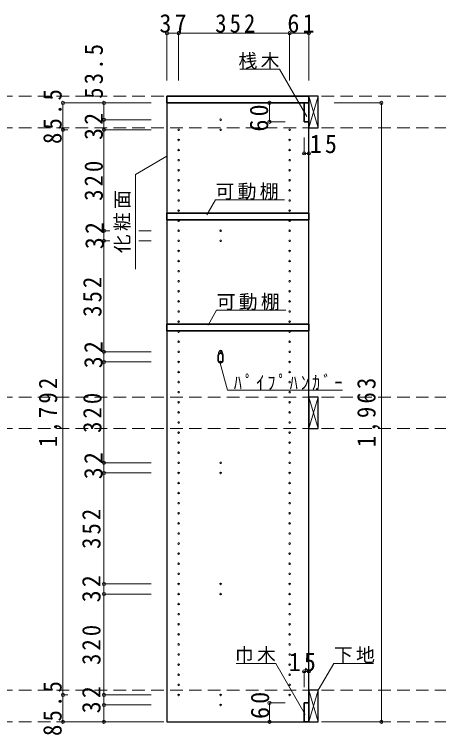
# Model space of a CAD drawing. Units: millimetres at full size, sheet at 1:20; details may follow other scales. Extents: x -3922 to 3878, y -2932 to 2722.
# Drawn here: x -167 to 1180, y -1727 to 533 of the extents above; entities that cross this region are included whole.
import ezdxf

# ---------------------------------------------------------------- set-up
doc = ezdxf.new("R2010")
doc.units = ezdxf.units.MM
doc.header["$LTSCALE"] = 20
doc.header["$PDMODE"] = 32
doc.header["$PDSIZE"] = 10
doc.linetypes.add('DASHED2', pattern=[3, 2, -1])
for name, color, linetype, lineweight in [('0-2', 2, 'Continuous', 35), ('0-4_可動棚', 3, 'Continuous', 25), ('0-5_側板', 4, 'Continuous', 9), ('0-6_パイプハンガー', 4, 'Continuous', 9), ('0-7_桟木・巾木', 2, 'Continuous', 35), ('0-8', 3, 'Continuous', 25), ('0-A_文字', 7, 'Continuous', 18), ('0-B_寸法', 7, 'Continuous', 9)]:
    doc.layers.add(name, color=color, linetype=linetype, lineweight=lineweight)
doc.styles.add('ＭＳ ゴシック', font='')
doc.styles.get('ＭＳ ゴシック').set_extended_font_data('MS Gothic')

msp = doc.modelspace()

# ---------------------------------------------------------------- linework, layer by layer
at = {"layer": '0-2'}
for p, q in [((317.47, 272.73), (767.47, 272.73)), ((767.47, 272.73), (767.47, 251.73))]:
    msp.add_line(p, q, dxfattribs=at)
msp.add_lwpolyline([(767.47, 251.73), (317.47, 251.73), (317.47, 272.73)], dxfattribs=at)
at = {"layer": '0-4_可動棚', "color": 2, "lineweight": 35}
for p, q in [((317.47, -98.27), (317.47, -119.27)), ((767.47, -98.27), (317.47, -98.27)), ((767.47, -98.27), (767.47, -119.27)), ((767.47, -119.27), (317.47, -119.27)), ((317.47, -450.27), (317.47, -471.27)), ((767.47, -450.27), (317.47, -450.27)), ((767.47, -450.27), (767.47, -471.27)), ((767.47, -471.27), (317.47, -471.27))]:
    msp.add_line(p, q, dxfattribs=at)
at = {"layer": '0-5_側板', "color": 3, "lineweight": 25}
for p, q in [((767.47, 251.73), (317.47, 251.73)), ((767.47, -1711.27), (767.47, 251.73))]:
    msp.add_line(p, q, dxfattribs=at)
msp.add_lwpolyline([(317.47, 251.73), (317.47, -1711.27), (767.47, -1711.27)], dxfattribs=at)
at = {"layer": '0-5_側板'}
for centre in [(487.47, 198.23), (354.47, 166.23), (487.47, 166.23), (706.47, 166.23), (354.47, 134.23), (706.47, 134.23), (354.47, 102.23), (706.47, 102.23), (354.47, 70.23), (706.47, 70.23), (354.47, 38.23), (706.47, 38.23), (354.47, 6.23), (706.47, 6.23), (354.47, -25.77), (706.47, -25.77), (354.47, -57.77), (706.47, -57.77), (354.47, -89.77), (706.47, -89.77), (354.47, -121.77), (706.47, -121.77), (354.47, -153.77), (487.47, -153.77), (706.47, -153.77), (354.47, -185.77), (487.47, -185.77), (706.47, -185.77), (354.47, -217.77), (706.47, -217.77), (354.47, -249.77), (706.47, -249.77), (354.47, -281.77), (706.47, -281.77), (354.47, -313.77), (706.47, -313.77), (354.47, -345.77), (706.47, -345.77), (354.47, -377.77), (706.47, -377.77), (354.47, -409.77), (706.47, -409.77), (354.47, -441.77), (706.47, -441.77), (354.47, -473.77), (706.47, -473.77), (354.47, -505.77), (706.47, -505.77), (354.47, -537.77), (487.47, -537.77), (706.47, -537.77), (354.47, -569.77), (487.47, -569.77), (706.47, -569.77), (354.47, -601.77), (706.47, -601.77), (354.47, -633.77), (706.47, -633.77), (354.47, -665.77), (706.47, -665.77), (354.47, -697.77), (706.47, -697.77), (354.47, -729.77), (706.47, -729.77), (354.47, -761.77), (706.47, -761.77), (354.47, -793.77), (706.47, -793.77), (354.47, -825.77), (706.47, -825.77), (354.47, -857.77), (706.47, -857.77), (354.47, -889.77), (487.47, -889.77), (706.47, -889.77), (354.47, -921.77), (487.47, -921.77), (706.47, -921.77), (354.47, -953.77), (706.47, -953.77), (354.47, -985.77), (706.47, -985.77), (354.47, -1017.77), (706.47, -1017.77), (354.47, -1049.77), (706.47, -1049.77), (354.47, -1081.77), (706.47, -1081.77), (354.47, -1113.77), (706.47, -1113.77), (354.47, -1145.77), (706.47, -1145.77), (354.47, -1177.77), (706.47, -1177.77), (354.47, -1209.77), (706.47, -1209.77), (354.47, -1241.77), (706.47, -1241.77), (354.47, -1273.77), (487.47, -1273.77), (706.47, -1273.77), (354.47, -1305.77), (487.47, -1305.77), (706.47, -1305.77), (354.47, -1337.77), (706.47, -1337.77), (354.47, -1369.77), (706.47, -1369.77), (354.47, -1401.77), (706.47, -1401.77), (354.47, -1433.77), (706.47, -1433.77), (354.47, -1465.77), (706.47, -1465.77), (354.47, -1497.77), (706.47, -1497.77), (354.47, -1529.77), (706.47, -1529.77), (354.47, -1561.77), (706.47, -1561.77), (354.47, -1593.77), (706.47, -1593.77), (354.47, -1625.77), (487.47, -1625.77), (706.47, -1625.77), (487.47, -1657.77)]:
    msp.add_circle(centre, 2.5, dxfattribs=at)
at = {"layer": '0-6_パイプハンガー', "color": 2, "lineweight": 35}
for p, q in [((479.97, -549.77), (479.97, -564.77)), ((494.97, -549.77), (494.97, -564.77))]:
    msp.add_line(p, q, dxfattribs=at)
at = {"layer": '0-6_パイプハンガー', "color": 7, "lineweight": 18}
for centre, radius, start, end in [((526.07, -551.28), 46.13, 162.96035, 178.115), ((487.47, -537.77), 5.5, 0, 180), ((448.86, -551.28), 46.13, 1.885, 17.03965)]:
    msp.add_arc(centre, radius, start, end, dxfattribs=at)
at = {"layer": '0-6_パイプハンガー', "color": 2, "lineweight": 35}
for centre, start, end in [((487.47, -549.77), 0, 180), ((487.47, -564.77), 180, 0)]:
    msp.add_arc(centre, 7.5, start, end, dxfattribs=at)
at = {"layer": '0-7_桟木・巾木'}
for p, q in [((767.47, 251.73), (752.47, 251.73)), ((752.47, 191.73), (752.47, 251.73)), ((767.47, 251.73), (767.47, 191.73)), ((752.47, -1651.27), (767.47, -1651.27)), ((767.47, -1651.27), (767.47, -1711.27))]:
    msp.add_line(p, q, dxfattribs=at)
for points in [[(767.47, 191.73), (755.97, 191.73), (752.47, 191.73)], [(767.47, -1711.27), (752.47, -1711.27), (752.47, -1651.27)]]:
    msp.add_lwpolyline(points, dxfattribs=at)
at = {"layer": '0-8'}
for p, q in [((767.47, 272.73), (767.47, 172.73)), ((797.47, 272.73), (767.47, 272.73)), ((797.47, 172.73), (797.47, 272.73)), ((767.47, 172.73), (797.47, 172.73)), ((767.47, -681.27), (767.47, -781.27)), ((797.47, -681.27), (767.47, -681.27)), ((797.47, -781.27), (797.47, -681.27)), ((767.47, -781.27), (797.47, -781.27)), ((767.47, -1611.27), (767.47, -1711.27)), ((797.47, -1611.27), (767.47, -1611.27)), ((797.47, -1711.27), (797.47, -1611.27)), ((767.47, -1711.27), (797.47, -1711.27))]:
    msp.add_line(p, q, dxfattribs=at)
at = {"layer": '0-8', "color": 7, "lineweight": 18}
for p, q in [((767.47, 172.73), (797.47, 272.73)), ((767.47, 272.73), (797.47, 172.73)), ((767.47, -781.27), (797.47, -681.27)), ((767.47, -681.27), (797.47, -781.27)), ((767.47, -1711.27), (797.47, -1611.27)), ((767.47, -1611.27), (797.47, -1711.27))]:
    msp.add_line(p, q, dxfattribs=at)
at = {"layer": '0-A_文字'}
for p, q in [((674.12, 358.32), (548.09, 358.32)), ((760.8, 208.2), (674.12, 358.32)), ((317.47, 82.66), (217.47, 24.93)), ((217.47, -275.07), (217.47, 24.93)), ((471.2, -55.77), (444.03, -102.84)), ((471.2, -55.77), (690.42, -55.77)), ((474.78, -406.05), (447.6, -453.12)), ((474.78, -406.05), (694, -406.05)), ((509.47, -659.52), (486.34, -573.2)), ((509.47, -659.52), (874.66, -659.52)), ((797.47, -1611.27), (846.89, -1525.68)), ((846.89, -1525.68), (972.91, -1525.68))]:
    msp.add_line(p, q, dxfattribs=at)
msp.add_lwpolyline([(756.07, -1687.41), (662.69, -1525.68), (536.66, -1525.68)], dxfattribs=at)
at = {"layer": '0-B_寸法', "color": 4}
for p, q in [((317.47, 472.73), (317.47, 322.73)), ((317.47, 472.73), (767.47, 472.73)), ((354.47, 472.73), (354.47, 322.73)), ((706.47, 472.73), (706.47, 322.73)), ((767.47, 472.73), (767.47, 322.73)), ((-12.53, 251.73), (-12.53, -1711.27)), ((-12.53, 251.73), (117.47, 251.73)), ((117.47, 251.73), (117.47, 198.23)), ((267.47, 251.73), (117.47, 251.73)), ((642.47, 251.73), (642.47, 191.73)), ((642.47, 251.73), (692.47, 251.73)), ((997.47, 251.73), (847.47, 251.73)), ((997.47, 251.73), (997.47, -1711.27)), ((117.47, 198.23), (117.47, 166.23)), ((267.47, 198.23), (117.47, 198.23)), ((642.47, 191.73), (692.47, 191.73)), ((-12.53, 166.23), (2.48, 166.23)), ((117.47, 166.23), (117.47, -153.77)), ((267.47, 166.23), (117.47, 166.23)), ((752.47, 91.73), (752.47, 141.73)), ((767.47, 91.73), (767.47, 141.73)), ((752.47, 91.73), (767.47, 91.73)), ((117.47, -153.77), (117.47, -185.77)), ((135.96, -153.77), (117.47, -153.77)), ((267.47, -153.77), (227.72, -153.77)), ((117.47, -185.77), (117.47, -537.77)), ((135.96, -185.77), (117.47, -185.77)), ((267.47, -185.77), (227.72, -185.77)), ((117.47, -537.77), (117.47, -569.77)), ((267.47, -537.77), (117.47, -537.77)), ((117.47, -569.77), (117.47, -889.77)), ((267.47, -569.77), (117.47, -569.77)), ((117.47, -889.77), (117.47, -921.77)), ((267.47, -889.77), (117.47, -889.77)), ((267.47, -921.77), (117.47, -921.77)), ((117.47, -1273.77), (117.47, -921.77)), ((117.47, -1305.77), (117.47, -1273.77)), ((117.47, -1273.77), (267.47, -1273.77)), ((117.47, -1625.77), (117.47, -1305.77)), ((117.47, -1305.77), (267.47, -1305.77)), ((752.47, -1551.27), (767.47, -1551.27)), ((752.47, -1551.27), (752.47, -1601.27)), ((767.47, -1551.27), (767.47, -1601.27)), ((-12.53, -1625.77), (2.48, -1625.77)), ((117.47, -1657.77), (117.47, -1625.77)), ((117.47, -1625.77), (267.47, -1625.77)), ((117.47, -1711.27), (117.47, -1657.77)), ((117.47, -1657.77), (267.47, -1657.77)), ((642.47, -1651.27), (642.47, -1711.27)), ((642.47, -1651.27), (692.47, -1651.27)), ((-12.53, -1711.27), (117.47, -1711.27)), ((117.47, -1711.27), (267.47, -1711.27)), ((642.47, -1711.27), (692.47, -1711.27)), ((997.47, -1711.27), (847.47, -1711.27))]:
    msp.add_line(p, q, dxfattribs=at)
at = {"layer": '0-B_寸法', "color": 4, "linetype": 'DASHED2'}
for p, q in [((2287.47, 272.73), (-2171.53, 272.73)), ((2287.47, 172.73), (-2171.53, 172.73)), ((2287.47, -681.27), (-2171.53, -681.27)), ((2287.47, -781.27), (-2171.53, -781.27)), ((2287.47, -1611.27), (-2171.53, -1611.27)), ((2287.47, -1711.27), (-2171.53, -1711.27))]:
    msp.add_line(p, q, dxfattribs=at)
at = {"layer": '0-B_寸法'}
for p in [(317.47, 472.73), (354.47, 472.73), (706.47, 472.73), (767.47, 472.73), (-12.53, 251.73), (117.47, 251.73), (642.47, 251.73), (997.47, 251.73), (117.47, 198.23), (642.47, 191.73), (-12.53, 166.23), (117.47, 166.23), (752.47, 91.73), (767.47, 91.73), (117.47, -153.77), (117.47, -185.77), (117.47, -537.77), (117.47, -569.77), (117.47, -889.77), (117.47, -921.77), (117.47, -1273.77), (117.47, -1305.77), (752.47, -1551.27), (767.47, -1551.27), (-12.53, -1625.77), (117.47, -1625.77), (642.47, -1651.27), (117.47, -1657.77), (-12.53, -1711.27), (117.47, -1711.27), (642.47, -1711.27), (997.47, -1711.27)]:
    msp.add_point(p, dxfattribs=at)

# ---------------------------------------------------------------- texts
at = {"layer": '0-A_文字', "char_height": 43.99, "attachment_point": 7, "style": 'ＭＳ ゴシック'}
for s, insert in [('\\T1.17;桟木', (544.12, 358.32)), ('\\T1.17;可動棚', (471.2, -55.77)), ('\\T1.17;可動棚', (474.78, -406.05)), ('\\T1.39;\\W0.85;ﾊﾟｲﾌﾟﾊﾝｶﾞｰ', (529.66, -659.52)), ('\\T1.17;巾木', (532.69, -1525.68)), ('\\T1.17;下地', (846.89, -1525.68))]:
    msp.add_mtext(s, dxfattribs=dict(at, insert=insert))
at = {"layer": '0-A_文字', "insert": (202.47, -225.07), "char_height": 43.99, "attachment_point": 7, "rotation": 90, "style": 'ＭＳ ゴシック'}
msp.add_mtext('\\T1.17;化粧面', dxfattribs=at)
at = {"layer": '0-B_寸法', "char_height": 58.65, "attachment_point": 7, "style": 'ＭＳ ゴシック'}
for s, insert in [('\\T1.27;\\W0.95;37', (293.47, 473.94)), ('\\T1.27;\\W0.9;352', (470.47, 473.94)), ('\\T1.27;\\W0.95;61', (699.47, 473.94)), ('\\T1.27;\\W0.95;15', (770.36, 91.73)), ('\\T1.27;\\W0.95;15', (703.62, -1551.27))]:
    msp.add_mtext(s, dxfattribs=dict(at, insert=insert))
at = {"layer": '0-B_寸法', "char_height": 58.65, "attachment_point": 7, "rotation": 90, "style": 'ＭＳ ゴシック'}
for s, insert in [('\\T1.28;\\W0.9;53.5', (114.86, 264.81)), ('\\T1.28;\\W0.9;85.5', (-15.85, 121.48)), ('\\T1.27;\\W0.95;60', (639.27, 160.86)), ('\\T1.27;\\W0.95;32', (114.86, 134.1)), ('\\T1.27;\\W0.9;320', (114.86, -58.77)), ('\\T1.27;\\W0.95;32', (117.47, -212.27)), ('\\T1.27;\\W0.9;352', (110.56, -426.77)), ('\\T1.27;\\W0.95;32', (113.96, -589.89)), ('\\T1.28;\\W0.9;1,792', (-15.85, -839.77)), ('\\T1.28;\\W0.9;1,963', (994.15, -839.77)), ('\\T1.27;\\W0.9;320', (110.56, -794.77)), ('\\T1.27;\\W0.95;32', (113.96, -941.89)), ('\\T1.27;\\W0.9;352', (107.47, -1162.77)), ('\\T1.27;\\W0.95;32', (107.47, -1332.27)), ('\\T1.27;\\W0.9;320', (107.47, -1530.77)), ('\\T1.28;\\W0.9;85.5', (-15.85, -1756.02)), ('\\T1.27;\\W0.95;32', (107.47, -1684.27)), ('\\T1.27;\\W0.95;60', (642.47, -1702.05))]:
    msp.add_mtext(s, dxfattribs=dict(at, insert=insert))

doc.saveas('drawing.dxf')
